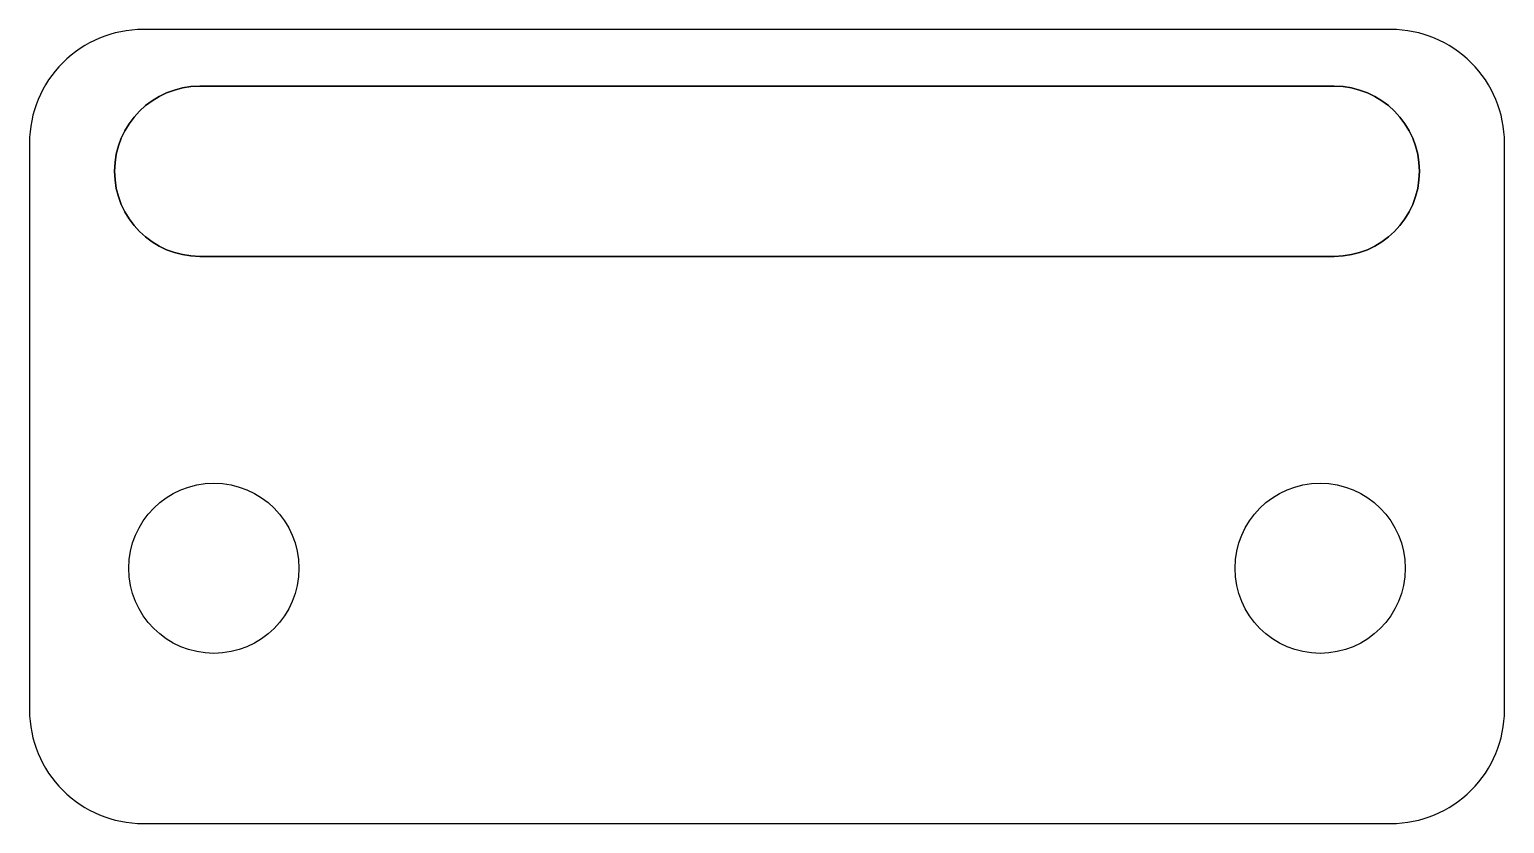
# Model space of a CAD drawing. Header units: millimetres. Extents: x 10.3 to 36.2, y 8.5 to 22.5.
import ezdxf

# ---------------------------------------------------------------- set-up
doc = ezdxf.new("R2010")
doc.units = ezdxf.units.MM
doc.layers.get('0').update_dxf_attribs({"linetype": 'CONTINUOUS'})

msp = doc.modelspace()

# ---------------------------------------------------------------- linework, layer by layer
for points in [[(12.25, 22.5, 0.414214), (10.25, 20.5), (10.25, 10.5, 0.414214), (12.25, 8.5), (34.25, 8.5, 0.414214), (36.25, 10.5), (36.25, 20.5, 0.414214), (34.25, 22.5)], [(13.25, 21.5, 1), (13.25, 18.5, -1)], [(33.25, 18.5, 1), (33.25, 21.5, -1)]]:
    msp.add_lwpolyline(points, format="xyb", close=True)
for points in [[(33.25, 21.5), (13.25, 21.5)], [(13.25, 18.5), (33.25, 18.5)]]:
    msp.add_lwpolyline(points, close=True)
for centre in [(13.5, 13), (33, 13)]:
    msp.add_circle(centre, 1.5)

doc.saveas('drawing.dxf')
